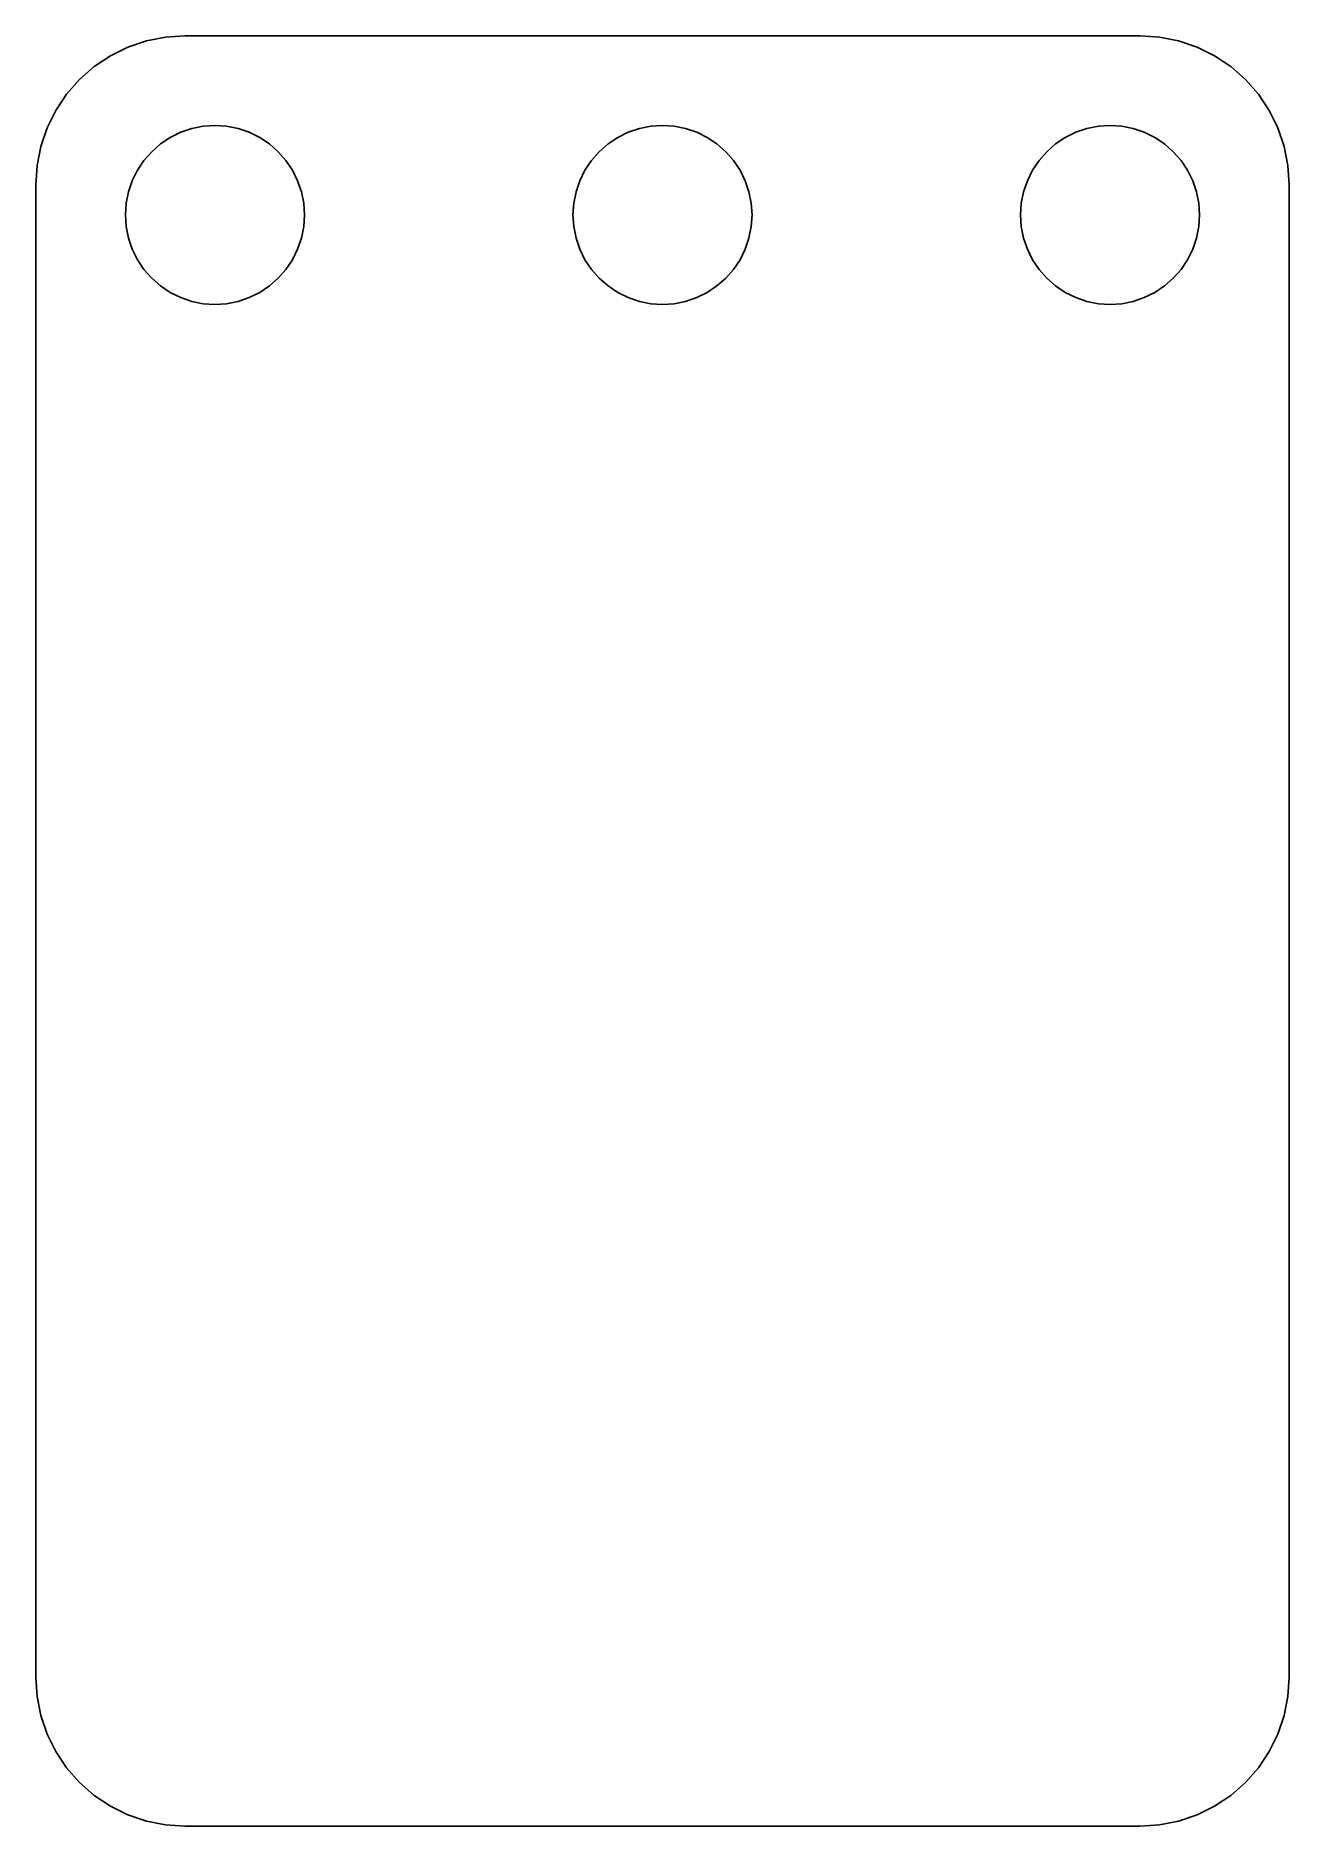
# Model space of a CAD drawing. Header units: metres. Extents: x -21 to 21, y -31.5 to 28.5.
import ezdxf

# ---------------------------------------------------------------- set-up
doc = ezdxf.new("R2010")
doc.units = ezdxf.units.M

msp = doc.modelspace()

# ---------------------------------------------------------------- linework, layer by layer
for p, q in [((-17.2991, 28.3346), (-17.9184, 28.1244)), ((-16.6576, 28.4622), (-17.2991, 28.3346)), ((-16.005, 28.505), (-16.6576, 28.4622)), ((16.005, 28.505), (-16.005, 28.505)), ((16.6576, 28.4622), (16.005, 28.505)), ((17.2991, 28.3346), (16.6576, 28.4622)), ((17.9184, 28.1244), (17.2991, 28.3346)), ((-18.505, 27.8351), (-19.0488, 27.4718)), ((-17.9184, 28.1244), (-18.505, 27.8351)), ((18.505, 27.8351), (17.9184, 28.1244)), ((19.0488, 27.4718), (18.505, 27.8351)), ((-19.5405, 27.0405), (-19.9718, 26.5488)), ((-19.0488, 27.4718), (-19.5405, 27.0405)), ((19.5405, 27.0405), (19.0488, 27.4718)), ((19.9718, 26.5488), (19.5405, 27.0405)), ((-19.9718, 26.5488), (-20.3351, 26.005)), ((20.3351, 26.005), (19.9718, 26.5488)), ((-20.3351, 26.005), (-20.6244, 25.4184)), ((20.6244, 25.4184), (20.3351, 26.005)), ((-20.6244, 25.4184), (-20.8346, 24.7991)), ((-16.5, 25.0981), (-16.148, 25.2716)), ((-16.148, 25.2716), (-15.7764, 25.3978)), ((-15.7764, 25.3978), (-15.3916, 25.4743)), ((-15.3916, 25.4743), (-15, 25.5)), ((-15, 25.5), (-14.6084, 25.4743)), ((-14.6084, 25.4743), (-14.2235, 25.3978)), ((-14.2235, 25.3978), (-13.8519, 25.2716)), ((-13.8519, 25.2716), (-13.5, 25.0981)), ((-1.5, 25.0981), (-1.14804, 25.2716)), ((-1.14804, 25.2716), (-0.776443, 25.3978)), ((-0.776443, 25.3978), (-0.391571, 25.4743)), ((-0.391571, 25.4743), (0, 25.5)), ((0, 25.5), (0.391571, 25.4743)), ((0.391571, 25.4743), (0.776443, 25.3978)), ((0.776443, 25.3978), (1.14804, 25.2716)), ((1.14804, 25.2716), (1.5, 25.0981)), ((13.5, 25.0981), (13.8519, 25.2716)), ((13.8519, 25.2716), (14.2235, 25.3978)), ((14.2235, 25.3978), (14.6084, 25.4743)), ((14.6084, 25.4743), (15, 25.5)), ((15, 25.5), (15.3916, 25.4743)), ((15.3916, 25.4743), (15.7764, 25.3978)), ((15.7764, 25.3978), (16.148, 25.2716)), ((16.148, 25.2716), (16.5, 25.0981)), ((20.8346, 24.7991), (20.6244, 25.4184)), ((-20.8346, 24.7991), (-20.9622, 24.1576)), ((-17.3801, 24.3263), (-17.1213, 24.6213)), ((-17.1213, 24.6213), (-16.8263, 24.8801)), ((-16.8263, 24.8801), (-16.5, 25.0981)), ((-13.5, 25.0981), (-13.1737, 24.8801)), ((-13.1737, 24.8801), (-12.8787, 24.6213)), ((-12.8787, 24.6213), (-12.6199, 24.3263)), ((-2.38005, 24.3263), (-2.12131, 24.6213)), ((-2.12131, 24.6213), (-1.82628, 24.8801)), ((-1.82628, 24.8801), (-1.5, 25.0981)), ((1.5, 25.0981), (1.82628, 24.8801)), ((1.82628, 24.8801), (2.12131, 24.6213)), ((2.12131, 24.6213), (2.38005, 24.3263)), ((12.6199, 24.3263), (12.8787, 24.6213)), ((12.8787, 24.6213), (13.1737, 24.8801)), ((13.1737, 24.8801), (13.5, 25.0981)), ((16.5, 25.0981), (16.8263, 24.8801)), ((16.8263, 24.8801), (17.1213, 24.6213)), ((17.1213, 24.6213), (17.3801, 24.3263)), ((20.9622, 24.1576), (20.8346, 24.7991)), ((-20.9622, 24.1576), (-21.005, 23.505)), ((-17.5981, 24), (-17.3801, 24.3263)), ((-12.6199, 24.3263), (-12.4019, 24)), ((-2.59807, 24), (-2.38005, 24.3263)), ((2.38005, 24.3263), (2.59807, 24)), ((12.4019, 24), (12.6199, 24.3263)), ((17.3801, 24.3263), (17.5981, 24)), ((21.005, 23.505), (20.9622, 24.1576)), ((-21.005, 23.505), (-21.005, -26.505)), ((-17.8978, 23.2764), (-17.7716, 23.648)), ((-17.7716, 23.648), (-17.5981, 24)), ((-12.4019, 24), (-12.2283, 23.648)), ((-12.2283, 23.648), (-12.1022, 23.2764)), ((-2.89777, 23.2764), (-2.77164, 23.648)), ((-2.77164, 23.648), (-2.59807, 24)), ((2.59807, 24), (2.77164, 23.648)), ((2.77164, 23.648), (2.89777, 23.2764)), ((12.1022, 23.2764), (12.2283, 23.648)), ((12.2283, 23.648), (12.4019, 24)), ((17.5981, 24), (17.7716, 23.648)), ((17.7716, 23.648), (17.8978, 23.2764)), ((21.005, -26.505), (21.005, 23.505)), ((-18, 22.5), (-17.9743, 22.8916)), ((-17.9743, 22.8916), (-17.8978, 23.2764)), ((-12.1022, 23.2764), (-12.0257, 22.8916)), ((-12.0257, 22.8916), (-12, 22.5)), ((-3, 22.5), (-2.97432, 22.8916)), ((-2.97432, 22.8916), (-2.89777, 23.2764)), ((2.89777, 23.2764), (2.97432, 22.8916)), ((2.97432, 22.8916), (3, 22.5)), ((12, 22.5), (12.0257, 22.8916)), ((12.0257, 22.8916), (12.1022, 23.2764)), ((17.8978, 23.2764), (17.9743, 22.8916)), ((17.9743, 22.8916), (18, 22.5)), ((-17.9743, 22.1084), (-18, 22.5)), ((-12, 22.5), (-12.0257, 22.1084)), ((-2.97432, 22.1084), (-3, 22.5)), ((3, 22.5), (2.97432, 22.1084)), ((12.0257, 22.1084), (12, 22.5)), ((18, 22.5), (17.9743, 22.1084)), ((-17.8978, 21.7235), (-17.9743, 22.1084)), ((-17.7716, 21.3519), (-17.8978, 21.7235)), ((-12.1022, 21.7235), (-12.2283, 21.3519)), ((-12.0257, 22.1084), (-12.1022, 21.7235)), ((-2.89777, 21.7235), (-2.97432, 22.1084)), ((-2.77164, 21.3519), (-2.89777, 21.7235)), ((2.89777, 21.7235), (2.77164, 21.3519)), ((2.97432, 22.1084), (2.89777, 21.7235)), ((12.1022, 21.7235), (12.0257, 22.1084)), ((12.2283, 21.3519), (12.1022, 21.7235)), ((17.8978, 21.7235), (17.7716, 21.3519)), ((17.9743, 22.1084), (17.8978, 21.7235)), ((-17.5981, 21), (-17.7716, 21.3519)), ((-12.2283, 21.3519), (-12.4019, 21)), ((-2.59807, 21), (-2.77164, 21.3519)), ((2.77164, 21.3519), (2.59807, 21)), ((12.4019, 21), (12.2283, 21.3519)), ((17.7716, 21.3519), (17.5981, 21)), ((-17.3801, 20.6737), (-17.5981, 21)), ((-17.1213, 20.3787), (-17.3801, 20.6737)), ((-12.6199, 20.6737), (-12.8787, 20.3787)), ((-12.4019, 21), (-12.6199, 20.6737)), ((-2.38005, 20.6737), (-2.59807, 21)), ((-2.12131, 20.3787), (-2.38005, 20.6737)), ((2.38005, 20.6737), (2.12131, 20.3787)), ((2.59807, 21), (2.38005, 20.6737)), ((12.6199, 20.6737), (12.4019, 21)), ((12.8787, 20.3787), (12.6199, 20.6737)), ((17.3801, 20.6737), (17.1213, 20.3787)), ((17.5981, 21), (17.3801, 20.6737)), ((-16.8263, 20.1199), (-17.1213, 20.3787)), ((-16.5, 19.9019), (-16.8263, 20.1199)), ((-16.148, 19.7283), (-16.5, 19.9019)), ((-13.5, 19.9019), (-13.8519, 19.7283)), ((-13.1737, 20.1199), (-13.5, 19.9019)), ((-12.8787, 20.3787), (-13.1737, 20.1199)), ((-1.82628, 20.1199), (-2.12131, 20.3787)), ((-1.5, 19.9019), (-1.82628, 20.1199)), ((-1.14804, 19.7283), (-1.5, 19.9019)), ((1.5, 19.9019), (1.14804, 19.7283)), ((1.82628, 20.1199), (1.5, 19.9019)), ((2.12131, 20.3787), (1.82628, 20.1199)), ((13.1737, 20.1199), (12.8787, 20.3787)), ((13.5, 19.9019), (13.1737, 20.1199)), ((13.8519, 19.7283), (13.5, 19.9019)), ((16.5, 19.9019), (16.148, 19.7283)), ((16.8263, 20.1199), (16.5, 19.9019)), ((17.1213, 20.3787), (16.8263, 20.1199)), ((-15.7764, 19.6022), (-16.148, 19.7283)), ((-15.3916, 19.5257), (-15.7764, 19.6022)), ((-15, 19.5), (-15.3916, 19.5257)), ((-14.6084, 19.5257), (-15, 19.5)), ((-14.2235, 19.6022), (-14.6084, 19.5257)), ((-13.8519, 19.7283), (-14.2235, 19.6022)), ((-0.776443, 19.6022), (-1.14804, 19.7283)), ((-0.391571, 19.5257), (-0.776443, 19.6022)), ((0, 19.5), (-0.391571, 19.5257)), ((0.391571, 19.5257), (0, 19.5)), ((0.776443, 19.6022), (0.391571, 19.5257)), ((1.14804, 19.7283), (0.776443, 19.6022)), ((14.2235, 19.6022), (13.8519, 19.7283)), ((14.6084, 19.5257), (14.2235, 19.6022)), ((15, 19.5), (14.6084, 19.5257)), ((15.3916, 19.5257), (15, 19.5)), ((15.7764, 19.6022), (15.3916, 19.5257)), ((16.148, 19.7283), (15.7764, 19.6022)), ((-21.005, -26.505), (-20.9622, -27.1576)), ((20.9622, -27.1576), (21.005, -26.505)), ((-20.9622, -27.1576), (-20.8346, -27.7991)), ((20.8346, -27.7991), (20.9622, -27.1576)), ((-20.8346, -27.7991), (-20.6244, -28.4184)), ((20.6244, -28.4184), (20.8346, -27.7991)), ((-20.6244, -28.4184), (-20.3351, -29.005)), ((20.3351, -29.005), (20.6244, -28.4184)), ((-20.3351, -29.005), (-19.9718, -29.5488)), ((19.9718, -29.5488), (20.3351, -29.005)), ((-19.9718, -29.5488), (-19.5405, -30.0405)), ((19.5405, -30.0405), (19.9718, -29.5488)), ((-19.5405, -30.0405), (-19.0488, -30.4718)), ((-19.0488, -30.4718), (-18.505, -30.8351)), ((18.505, -30.8351), (19.0488, -30.4718)), ((19.0488, -30.4718), (19.5405, -30.0405)), ((-18.505, -30.8351), (-17.9184, -31.1244)), ((-17.9184, -31.1244), (-17.2991, -31.3346)), ((17.2991, -31.3346), (17.9184, -31.1244)), ((17.9184, -31.1244), (18.505, -30.8351)), ((-17.2991, -31.3346), (-16.6576, -31.4622)), ((-16.6576, -31.4622), (-16.005, -31.505)), ((-16.005, -31.505), (16.005, -31.505)), ((16.005, -31.505), (16.6576, -31.4622)), ((16.6576, -31.4622), (17.2991, -31.3346))]:
    msp.add_line(p, q)

doc.saveas('drawing.dxf')
